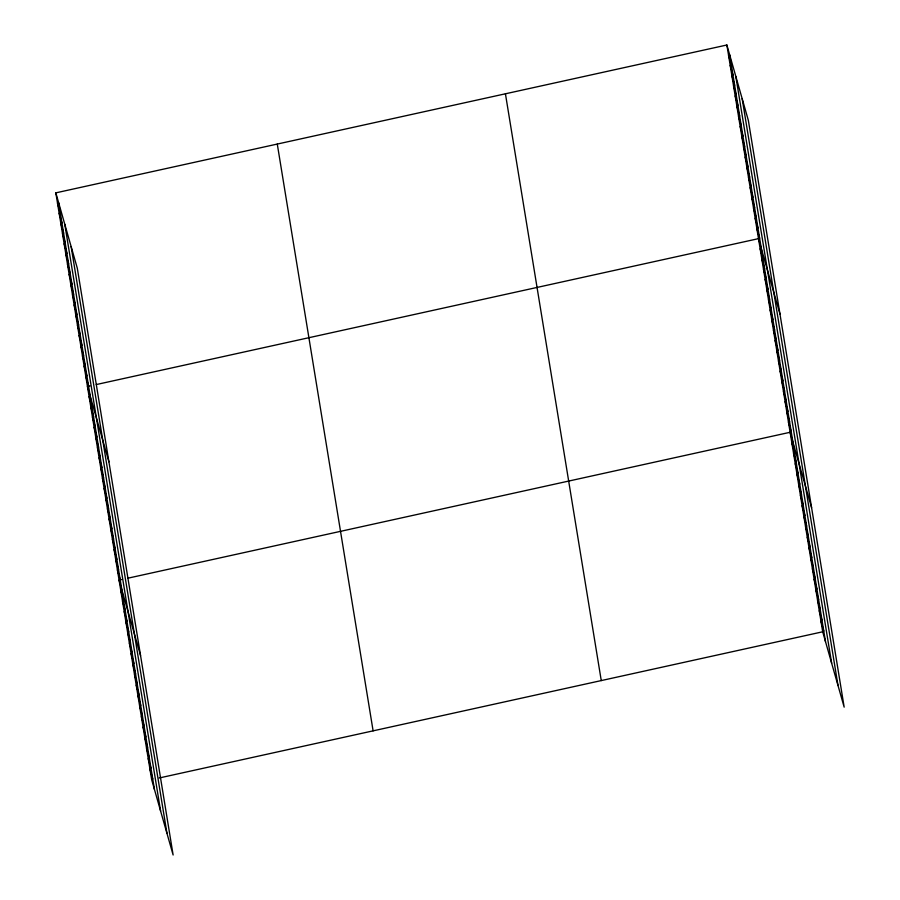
<?xml version="1.0" encoding="UTF-8"?>
<svg xmlns="http://www.w3.org/2000/svg" width="900" height="900" viewBox="0 0 900 900"><rect width="100%" height="100%" fill="white"/><g stroke="black" fill="none" stroke-linecap="round" stroke-linejoin="round"><path stroke-width="1.35" d="M55.834 192.859L77.299 268.211L173.126 855L151.661 779.648L55.834 192.859L726.874 45L748.339 120.353L844.166 707.141L822.701 631.789L726.874 45M89.978 385.942L87.457 386.494L108.922 461.846M96.266 384.559L758.498 238.646L779.962 313.999M121.601 579.577L119.081 580.14L140.546 655.492M127.89 578.194L790.121 432.281L811.586 507.634M159.21 777.982L822.701 631.789M728.539 55.193L731.317 64.946M730.204 65.385L732.982 75.139M731.869 75.578L734.648 85.331M733.534 85.77L736.312 95.524M735.199 95.962L737.977 105.716M736.864 106.155L739.643 115.909M738.529 116.336L741.308 126.101M740.194 126.529L742.972 136.294M741.847 136.721L744.637 146.486M743.512 146.914L746.291 156.679M745.178 157.106L747.956 166.86M746.842 167.299L749.621 177.053M748.508 177.491L751.286 187.245M750.173 187.684L752.951 197.438M751.837 197.876L754.616 207.63M753.502 208.069L756.281 217.822M755.168 218.261L757.946 228.015M756.832 228.454L759.611 238.208M760.163 248.828L762.941 258.593M761.827 259.02L764.606 268.785M763.492 269.213L766.271 278.977M765.158 279.405L767.936 289.17M766.822 289.598L769.601 299.351M768.488 299.79L771.266 309.544M770.141 309.983L772.931 319.736M771.806 320.175L774.585 329.929M773.471 330.368L776.25 340.121M775.136 340.56L777.915 350.314M776.801 350.752L779.58 360.506M778.466 360.945L781.245 370.699M780.131 371.137L782.91 380.891M781.796 381.319L784.575 391.084M783.461 391.511L786.24 401.276M785.126 401.704L787.905 411.469M786.791 411.896L789.57 421.661M788.456 422.089L791.235 431.843M791.831 442.777L794.61 452.543M793.553 453.285L796.331 463.039M795.262 463.781L798.041 473.546M796.972 474.289L799.762 484.043M798.694 484.785L801.472 494.539M800.404 495.281L803.183 505.046M802.125 505.789L804.904 515.543M803.835 516.285L806.614 526.039M805.556 526.781L808.335 536.546M807.266 537.289L810.045 547.043M808.976 547.785L811.755 557.55M810.697 558.293L813.476 568.046M812.408 568.789L815.186 578.543M814.129 579.285L816.908 589.05M815.839 589.793L818.617 599.546M817.56 600.289L820.339 610.043M819.27 610.785L822.049 620.55M820.98 621.293L823.759 631.046M57.499 203.051L60.277 212.805M59.164 213.244L61.943 222.998M60.829 223.425L63.608 233.19M62.494 233.618L65.273 243.382M64.159 243.81L66.938 253.575M65.824 254.002L68.602 263.767M67.489 264.195L70.267 273.949M69.154 274.387L71.933 284.141M70.819 284.58L73.597 294.334M72.484 294.772L75.263 304.526M74.149 304.965L76.927 314.719M75.802 315.157L78.593 324.911M77.468 325.35L80.246 335.104M79.133 335.543L81.911 345.296M80.797 345.735L83.576 355.489M82.462 355.916L85.241 365.681M84.127 366.109L86.906 375.874M85.793 376.301L88.571 386.066M89.123 396.686L91.901 406.44M90.788 406.879L93.566 416.632M92.453 417.071L95.231 426.825M94.117 427.264L96.896 437.017M95.782 437.456L98.561 447.21M97.448 447.649L100.226 457.402M99.112 457.841L101.891 467.595M100.778 468.034L103.556 477.787M102.442 478.226L105.221 487.98M104.096 488.407L106.886 498.173M105.761 498.6L108.54 508.365M107.426 508.793L110.205 518.558M109.091 518.985L111.87 528.75M110.756 529.178L113.535 538.931M112.421 539.37L115.2 549.124M114.086 549.562L116.865 559.316M115.751 559.755L118.53 569.509M117.416 569.947L120.195 579.701M120.791 590.636L123.57 600.39M122.513 601.144L125.291 610.898M124.222 611.64L127.001 621.394M125.944 622.136L128.722 631.901M127.654 632.644L130.433 642.398M129.375 643.14L132.154 652.894M131.085 653.636L133.864 663.401M132.795 664.144L135.574 673.898M134.516 674.64L137.295 684.394M136.226 685.148L139.005 694.901M137.947 695.644L140.726 705.398M139.657 706.14L142.436 715.905M141.368 716.648L144.157 726.401M143.089 727.144L145.868 736.898M144.799 737.64L147.578 747.405M146.52 748.148L149.299 757.901M148.23 758.644L151.009 768.398M149.951 769.151L152.73 778.905M742.174 98.707L838.001 685.496M735.817 76.399L831.645 663.199M729.653 54.754L825.48 641.554M505.429 93.791L601.256 680.58M277.279 144.067L373.106 730.856M71.134 246.566L166.961 833.355M64.778 224.257L160.605 811.046M58.613 202.612L154.44 789.401"/></g></svg>
